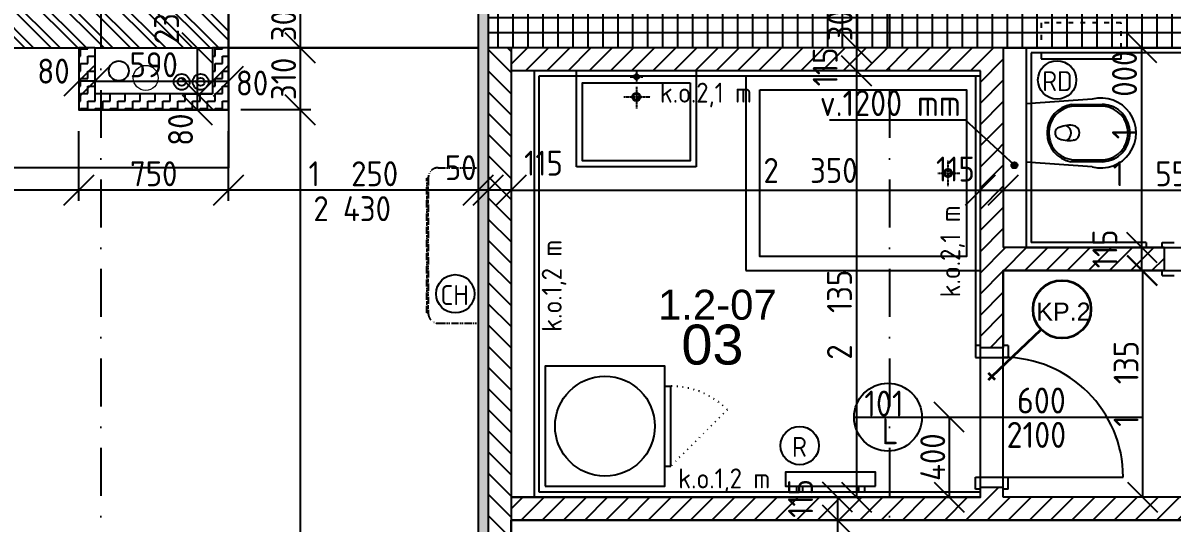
# Model space of a CAD drawing. Extents: x 4511820 to 5180432, y -1526536 to -944957.
# Drawn here: x 4985046 to 4990801, y -1340885 to -1338380 of the extents above; entities that cross this region are included whole.
import ezdxf

# ---------------------------------------------------------------- set-up
doc = ezdxf.new("R2010")
doc.units = 0
doc.header["$MEASUREMENT"] = 0
for name, pattern in [('ACAD_ISO03W100', [30, 12, -18]), ('ACAD_ISO07W100', [3.5, 0.5, -3]), ('ACAD_ISO12W100', [22, 12, -3, 0.5, -3, 0.5, -3]), ('BODKOCIARKOVANA_3', [5.6, 3, -1.3, 0, -1.3]), ('DASHED', [0.75, 0.5, -0.25])]:
    doc.linetypes.add(name, pattern=pattern)
doc.layers.get('0').update_dxf_attribs({"linetype": 'CONTINUOUS'})
doc.layers.get('Defpoints').update_dxf_attribs({"color": 61, "linetype": 'CONTINUOUS'})
for name, color, linetype in [('DVERE', 45, 'CONTINUOUS'), ('KÓTY', 4, 'CONTINUOUS'), ('MÚRY', 1, 'CONTINUOUS'), ('osi', 253, 'CONTINUOUS'), ('Plochy', 41, 'CONTINUOUS'), ('POPIS', 7, 'CONTINUOUS'), ('TENKÁ', 7, 'CONTINUOUS'), ('tzb', 153, 'CONTINUOUS'), ('Z-Kúrenie', 101, 'CONTINUOUS'), ('ZARIADENIE1', 145, 'CONTINUOUS'), ('ZARIADOVACIE', 144, 'CONTINUOUS'), ('ZZ-chladenie', 133, 'CONTINUOUS'), ('zz-vetr', 52, 'CONTINUOUS'), ('ŠRAFY', 82, 'CONTINUOUS')]:
    doc.layers.add(name, color=color, linetype=linetype)
doc.layers.add('preklady', color=74, linetype='CONTINUOUS', lineweight=35)
doc.layers.add('zz-kanal-splaskova', color=37, linetype='CONTINUOUS', lineweight=18)
doc.styles.add('ARIAL', font='arial.ttf')
doc.styles.add('STYLE1', font='isocp.shx')
doc.dimstyles.new('STANDARD-50', dxfattribs={"dimtxt": 125, "dimasz": 150, "dimexe": 10, "dimexo": 200, "dimgap": 20, "dimtad": 1, "dimdsep": 46, "dimlunit": 6, "dimtxsty": 'STYLE1', "dimblk1": 'OBLIQUE', "dimblk2": 'OBLIQUE', "dimsah": 1, "dimcen": 2.5, "dimse1": 1, "dimse2": 1, "dimadec": 0, "dimazin": 0, "dimtfac": 1, "dimtmove": 1, "dimatfit": 3, "dimldrblk": 'OBLIQUE', "dimfxl": 1, "dimtolj": 1, "dimtzin": 0, "dimarcsym": 0})
pattern_1 = [(45, (515270.5, 128041), (-53.0330086, 53.0330086), [])]

# ---------------------------------------------------------------- blocks, each defined once
blk = doc.blocks.new('_OBLIQUE')
at = {"color": 0, "linetype": 'ByBlock'}
blk.add_line((-0.5, -0.5), (0.5, 0.5), dxfattribs=at)
blk = doc.blocks.new('*D22126')
at = {"layer": 'Defpoints', "color": 0}
for p in [(4980571, -1338425.2), (5007401, -1346445.2), (4980571, -1348214.9)]:
    blk.add_point(p, dxfattribs=at)
at = {"layer": 'KÓTY', "color": 0, "lineweight": -2}
blk.add_line((5007401, -1348214.9), (4980571, -1348214.9), dxfattribs=at)
at = {"layer": 'KÓTY', "color": 0, "linetype": 'ByBlock', "lineweight": -2, "xscale": 150, "yscale": 150, "zscale": 150, "rotation": 180}
blk.add_blockref('_OBLIQUE', (4980571, -1348214.9), dxfattribs=at)
at = {"layer": 'KÓTY', "color": 0, "linetype": 'ByBlock', "lineweight": -2, "xscale": 150, "yscale": 150, "zscale": 150}
blk.add_blockref('_OBLIQUE', (5007401, -1348214.9), dxfattribs=at)
at = {"layer": 'KÓTY', "color": 0, "insert": (4993986, -1348132.3), "char_height": 125, "attachment_point": 5, "style": 'STYLE1'}
blk.add_mtext('\\A1;26ﾠ830', dxfattribs=at)
blk = doc.blocks.new('pračka')
at = {"layer": 'ZARIADENIE1', "color": 8, "linetype": 'ACAD_ISO07W100', "ltscale": 8}
blk.add_line((4536136.9, -1117296.3), (4536419.7, -1117579.2), dxfattribs=at)
at = {"layer": 'ZARIADENIE1', "color": 8}
for p, q in [((4536419.7, -1117579.2), (4536019.7, -1117579.2)), ((4536019.7, -1117609.2), (4536019.7, -1117579.2)), ((4536419.7, -1117609.2), (4536419.7, -1117579.2))]:
    blk.add_line(p, q, dxfattribs=at)
blk.add_lwpolyline([(4536519.7, -1118209.2), (4536519.7, -1117609.2), (4535919.7, -1117609.2), (4535919.7, -1118209.2)], close=True, dxfattribs=at)
blk.add_circle((4536219.7, -1117909.2), 250, dxfattribs=at)
at = {"layer": 'ZARIADENIE1', "color": 8, "linetype": 'ACAD_ISO07W100', "ltscale": 8}
blk.add_arc((4536419.7, -1117579.2), 400, 135, 180, dxfattribs=at)
blk = doc.blocks.new('*D22810')
at = {"layer": 'Defpoints', "color": 0}
for p in [(4989956, -1338505.2), (4991511, -1338505.2), (4991511, -1339218)]:
    blk.add_point(p, dxfattribs=at)
at = {"layer": 'KÓTY', "color": 0, "lineweight": -2}
blk.add_line((4989956, -1339218), (4991511, -1339218), dxfattribs=at)
at = {"layer": 'KÓTY', "color": 0, "linetype": 'ByBlock', "lineweight": -2, "xscale": 150, "yscale": 150, "zscale": 150, "rotation": 180}
blk.add_blockref('_OBLIQUE', (4989956, -1339218), dxfattribs=at)
at = {"layer": 'KÓTY', "color": 0, "linetype": 'ByBlock', "lineweight": -2, "xscale": 150, "yscale": 150, "zscale": 150}
blk.add_blockref('_OBLIQUE', (4991511, -1339218), dxfattribs=at)
at = {"layer": 'KÓTY', "color": 0, "insert": (4990733.5, -1339135.5), "char_height": 125, "attachment_point": 5, "style": 'STYLE1'}
blk.add_mtext('\\A1;1ﾠ555', dxfattribs=at)
blk = doc.blocks.new('*D22812')
at = {"layer": 'Defpoints', "color": 0}
for p in [(4989841, -1338505.2), (4987491, -1338620.2), (4989841, -1339218)]:
    blk.add_point(p, dxfattribs=at)
at = {"layer": 'KÓTY', "color": 0, "lineweight": -2}
blk.add_line((4987491, -1339218), (4989841, -1339218), dxfattribs=at)
at = {"layer": 'KÓTY', "color": 0, "linetype": 'ByBlock', "lineweight": -2, "xscale": 150, "yscale": 150, "zscale": 150, "rotation": 180}
blk.add_blockref('_OBLIQUE', (4987491, -1339218), dxfattribs=at)
at = {"layer": 'KÓTY', "color": 0, "linetype": 'ByBlock', "lineweight": -2, "xscale": 150, "yscale": 150, "zscale": 150}
blk.add_blockref('_OBLIQUE', (4989841, -1339218), dxfattribs=at)
at = {"layer": 'KÓTY', "color": 0, "insert": (4988990.5, -1339119), "char_height": 125, "attachment_point": 5, "style": 'STYLE1'}
blk.add_mtext('\\A1;2ﾠ350', dxfattribs=at)
blk = doc.blocks.new('*D22813')
at = {"layer": 'Defpoints', "color": 0}
for p in [(4989841, -1339218), (4989956, -1339218), (4989956, -1339218)]:
    blk.add_point(p, dxfattribs=at)
at = {"layer": 'KÓTY', "color": 0, "lineweight": -2}
blk.add_line((4989841, -1339218), (4989956, -1339218), dxfattribs=at)
at = {"layer": 'KÓTY', "color": 0, "linetype": 'ByBlock', "lineweight": -2, "xscale": 150, "yscale": 150, "zscale": 150, "rotation": 180}
blk.add_blockref('_OBLIQUE', (4989841, -1339218), dxfattribs=at)
at = {"layer": 'KÓTY', "color": 0, "linetype": 'ByBlock', "lineweight": -2, "xscale": 150, "yscale": 150, "zscale": 150}
blk.add_blockref('_OBLIQUE', (4989956, -1339218), dxfattribs=at)
at = {"layer": 'KÓTY', "color": 0, "insert": (4989716, -1339112), "char_height": 125, "attachment_point": 5, "style": 'STYLE1'}
blk.add_mtext('\\A1;115', dxfattribs=at)
blk = doc.blocks.new('*D22814')
at = {"layer": 'Defpoints', "color": 0}
for p in [(4987376, -1338505.2), (4987491, -1338505.2), (4987376, -1339218)]:
    blk.add_point(p, dxfattribs=at)
at = {"layer": 'KÓTY', "color": 0, "lineweight": -2}
blk.add_line((4987491, -1339218), (4987376, -1339218), dxfattribs=at)
at = {"layer": 'KÓTY', "color": 0, "linetype": 'ByBlock', "lineweight": -2, "xscale": 150, "yscale": 150, "zscale": 150, "rotation": 180}
blk.add_blockref('_OBLIQUE', (4987376, -1339218), dxfattribs=at)
at = {"layer": 'KÓTY', "color": 0, "linetype": 'ByBlock', "lineweight": -2, "xscale": 150, "yscale": 150, "zscale": 150}
blk.add_blockref('_OBLIQUE', (4987491, -1339218), dxfattribs=at)
at = {"layer": 'KÓTY', "color": 0, "insert": (4987653, -1339082.5), "char_height": 125, "attachment_point": 5, "style": 'STYLE1'}
blk.add_mtext('\\A1;115', dxfattribs=at)
blk = doc.blocks.new('*D22815')
at = {"layer": 'Defpoints', "color": 0}
for p in [(4987326, -1338505.2), (4987376, -1338505.2), (4987326, -1339218)]:
    blk.add_point(p, dxfattribs=at)
at = {"layer": 'KÓTY', "color": 0, "lineweight": -2}
blk.add_line((4987376, -1339218), (4987326, -1339218), dxfattribs=at)
at = {"layer": 'KÓTY', "color": 0, "linetype": 'ByBlock', "lineweight": -2, "xscale": 150, "yscale": 150, "zscale": 150, "rotation": 180}
blk.add_blockref('_OBLIQUE', (4987326, -1339218), dxfattribs=at)
at = {"layer": 'KÓTY', "color": 0, "linetype": 'ByBlock', "lineweight": -2, "xscale": 150, "yscale": 150, "zscale": 150}
blk.add_blockref('_OBLIQUE', (4987376, -1339218), dxfattribs=at)
at = {"layer": 'KÓTY', "color": 0, "insert": (4987238.5, -1339105), "char_height": 125, "attachment_point": 5, "style": 'STYLE1'}
blk.add_mtext('\\A1;50', dxfattribs=at)
blk = doc.blocks.new('*D22816')
at = {"layer": 'Defpoints', "color": 0}
for p in [(4987326, -1338505.2), (4986076, -1338815.2), (4986076, -1339218)]:
    blk.add_point(p, dxfattribs=at)
at = {"layer": 'KÓTY', "color": 0, "lineweight": -2}
blk.add_line((4987326, -1339218), (4986076, -1339218), dxfattribs=at)
at = {"layer": 'KÓTY', "color": 0, "linetype": 'ByBlock', "lineweight": -2, "xscale": 150, "yscale": 150, "zscale": 150, "rotation": 180}
blk.add_blockref('_OBLIQUE', (4986076, -1339218), dxfattribs=at)
at = {"layer": 'KÓTY', "color": 0, "linetype": 'ByBlock', "lineweight": -2, "xscale": 150, "yscale": 150, "zscale": 150}
blk.add_blockref('_OBLIQUE', (4987326, -1339218), dxfattribs=at)
at = {"layer": 'KÓTY', "color": 0, "insert": (4986701, -1339135.5), "char_height": 125, "attachment_point": 5, "style": 'STYLE1'}
blk.add_mtext('\\A1;1ﾠ250', dxfattribs=at)
blk = doc.blocks.new('*D22817')
at = {"layer": 'Defpoints', "color": 0}
for p in [(4985326, -1338815.2), (4986076, -1338815.2), (4985326, -1339218)]:
    blk.add_point(p, dxfattribs=at)
at = {"layer": 'KÓTY', "color": 0, "lineweight": -2}
blk.add_line((4986076, -1339218), (4985326, -1339218), dxfattribs=at)
at = {"layer": 'KÓTY', "color": 0, "linetype": 'ByBlock', "lineweight": -2, "xscale": 150, "yscale": 150, "zscale": 150, "rotation": 180}
blk.add_blockref('_OBLIQUE', (4985326, -1339218), dxfattribs=at)
at = {"layer": 'KÓTY', "color": 0, "linetype": 'ByBlock', "lineweight": -2, "xscale": 150, "yscale": 150, "zscale": 150}
blk.add_blockref('_OBLIQUE', (4986076, -1339218), dxfattribs=at)
at = {"layer": 'KÓTY', "color": 0, "insert": (4985701, -1339135.5), "char_height": 125, "attachment_point": 5, "style": 'STYLE1'}
blk.add_mtext('\\A1;750', dxfattribs=at)
blk = doc.blocks.new('*D22818')
at = {"layer": 'Defpoints', "color": 0}
for p in [(4980951, -1338505.2), (4985326, -1338815.2), (4980951, -1339218)]:
    blk.add_point(p, dxfattribs=at)
at = {"layer": 'KÓTY', "color": 0, "lineweight": -2}
blk.add_line((4985326, -1339218), (4980951, -1339218), dxfattribs=at)
at = {"layer": 'KÓTY', "color": 0, "linetype": 'ByBlock', "lineweight": -2, "xscale": 150, "yscale": 150, "zscale": 150, "rotation": 180}
blk.add_blockref('_OBLIQUE', (4980951, -1339218), dxfattribs=at)
at = {"layer": 'KÓTY', "color": 0, "linetype": 'ByBlock', "lineweight": -2, "xscale": 150, "yscale": 150, "zscale": 150}
blk.add_blockref('_OBLIQUE', (4985326, -1339218), dxfattribs=at)
at = {"layer": 'KÓTY', "color": 0, "insert": (4983138.5, -1339135.5), "char_height": 125, "attachment_point": 5, "style": 'STYLE1'}
blk.add_mtext('\\A1;4ﾠ375', dxfattribs=at)
blk = doc.blocks.new('*D22819')
at = {"layer": 'Defpoints', "color": 0}
for p in [(4986076, -1338205.2), (4986076, -1338505.2), (4986434, -1338505.2)]:
    blk.add_point(p, dxfattribs=at)
at = {"layer": 'KÓTY', "color": 0, "lineweight": -2}
blk.add_line((4986434, -1338205.2), (4986434, -1338505.2), dxfattribs=at)
at = {"layer": 'KÓTY', "color": 0, "linetype": 'ByBlock', "lineweight": -2, "xscale": 150, "yscale": 150, "zscale": 150}
for p, rotation in [((4986434, -1338205.2), 90), ((4986434, -1338505.2), 270)]:
    blk.add_blockref('_OBLIQUE', p, dxfattribs=dict(at, rotation=rotation))
at = {"layer": 'KÓTY', "color": 0, "insert": (4986351.5, -1338355.2), "char_height": 125, "attachment_point": 5, "rotation": 90, "style": 'STYLE1'}
blk.add_mtext('\\A1;300', dxfattribs=at)
blk = doc.blocks.new('*D22820')
at = {"layer": 'Defpoints', "color": 0}
for p in [(4986076, -1338505.2), (4986076, -1338815.2), (4986434, -1338815.2)]:
    blk.add_point(p, dxfattribs=at)
at = {"layer": 'KÓTY', "color": 0, "lineweight": -2}
blk.add_line((4986434, -1338505.2), (4986434, -1338815.2), dxfattribs=at)
at = {"layer": 'KÓTY', "color": 0, "linetype": 'ByBlock', "lineweight": -2, "xscale": 150, "yscale": 150, "zscale": 150}
for p, rotation in [((4986434, -1338505.2), 90), ((4986434, -1338815.2), 270)]:
    blk.add_blockref('_OBLIQUE', p, dxfattribs=dict(at, rotation=rotation))
at = {"layer": 'KÓTY', "color": 0, "insert": (4986351.5, -1338660.2), "char_height": 125, "attachment_point": 5, "rotation": 90, "style": 'STYLE1'}
blk.add_mtext('\\A1;310', dxfattribs=at)
blk = doc.blocks.new('*D22821')
at = {"layer": 'Defpoints', "color": 0}
for p in [(4986076, -1338815.2), (4986076, -1344815.2), (4986434, -1344815.2)]:
    blk.add_point(p, dxfattribs=at)
at = {"layer": 'KÓTY', "color": 0, "lineweight": -2}
blk.add_line((4986434, -1338815.2), (4986434, -1344815.2), dxfattribs=at)
at = {"layer": 'KÓTY', "color": 0, "linetype": 'ByBlock', "lineweight": -2, "xscale": 150, "yscale": 150, "zscale": 150}
for p, rotation in [((4986434, -1338815.2), 90), ((4986434, -1344815.2), 270)]:
    blk.add_blockref('_OBLIQUE', p, dxfattribs=dict(at, rotation=rotation))
at = {"layer": 'KÓTY', "color": 0, "insert": (4986351.5, -1341815.2), "char_height": 125, "attachment_point": 5, "rotation": 90, "style": 'STYLE1'}
blk.add_mtext('\\A1;6ﾠ000', dxfattribs=at)
blk = doc.blocks.new('*D22822')
at = {"layer": 'Defpoints', "color": 0}
for p in [(4989841, -1340355.2), (4989685, -1340755.2), (4989841, -1340755.2)]:
    blk.add_point(p, dxfattribs=at)
at = {"layer": 'KÓTY', "color": 0, "lineweight": -2}
blk.add_line((4989685, -1340355.2), (4989685, -1340755.2), dxfattribs=at)
at = {"layer": 'KÓTY', "color": 0, "linetype": 'ByBlock', "lineweight": -2, "xscale": 150, "yscale": 150, "zscale": 150}
for p, rotation in [((4989685, -1340355.2), 90), ((4989685, -1340755.2), 270)]:
    blk.add_blockref('_OBLIQUE', p, dxfattribs=dict(at, rotation=rotation))
at = {"layer": 'KÓTY', "color": 0, "insert": (4989602.5, -1340555.2), "char_height": 125, "attachment_point": 5, "rotation": 90, "style": 'STYLE1'}
blk.add_mtext('\\A1;400', dxfattribs=at)
blk = doc.blocks.new('*D22823')
at = {"layer": 'Defpoints', "color": 0}
for p in [(4987586.5, -1338620.2), (4987586.5, -1340755.2), (4989221, -1340755.2)]:
    blk.add_point(p, dxfattribs=at)
at = {"layer": 'KÓTY', "color": 0, "lineweight": -2}
blk.add_line((4989221, -1338620.2), (4989221, -1340755.2), dxfattribs=at)
at = {"layer": 'KÓTY', "color": 0, "linetype": 'ByBlock', "lineweight": -2, "xscale": 150, "yscale": 150, "zscale": 150}
for p, rotation in [((4989221, -1338620.2), 90), ((4989221, -1340755.2), 270)]:
    blk.add_blockref('_OBLIQUE', p, dxfattribs=dict(at, rotation=rotation))
at = {"layer": 'KÓTY', "color": 0, "insert": (4989135.5, -1339841.5), "char_height": 125, "attachment_point": 5, "rotation": 90, "style": 'STYLE1'}
blk.add_mtext('\\A1;2ﾠ135', dxfattribs=at)
blk = doc.blocks.new('*D22824')
at = {"layer": 'Defpoints', "color": 0}
for p in [(4989125.5, -1340755.2), (4989125.5, -1340870.2), (4989125.5, -1340870.2)]:
    blk.add_point(p, dxfattribs=at)
at = {"layer": 'KÓTY', "color": 0, "lineweight": -2}
blk.add_line((4989125.5, -1340755.2), (4989125.5, -1340870.2), dxfattribs=at)
at = {"layer": 'KÓTY', "color": 0, "linetype": 'ByBlock', "lineweight": -2, "xscale": 150, "yscale": 150, "zscale": 150}
for p, rotation in [((4989125.5, -1340755.2), 90), ((4989125.5, -1340870.2), 270)]:
    blk.add_blockref('_OBLIQUE', p, dxfattribs=dict(at, rotation=rotation))
at = {"layer": 'KÓTY', "color": 0, "insert": (4988940.5, -1340761.9), "char_height": 125, "attachment_point": 5, "rotation": 90, "style": 'STYLE1'}
blk.add_mtext('\\A1;115', dxfattribs=at)
blk = doc.blocks.new('*D22825')
at = {"layer": 'Defpoints', "color": 0}
for p in [(4987491, -1340870.2), (4987531, -1344815.2), (4989125.5, -1344815.2)]:
    blk.add_point(p, dxfattribs=at)
at = {"layer": 'KÓTY', "color": 0, "lineweight": -2}
blk.add_line((4989125.5, -1340870.2), (4989125.5, -1344815.2), dxfattribs=at)
at = {"layer": 'KÓTY', "color": 0, "linetype": 'ByBlock', "lineweight": -2, "xscale": 150, "yscale": 150, "zscale": 150}
for p, rotation in [((4989125.5, -1340870.2), 90), ((4989125.5, -1344815.2), 270)]:
    blk.add_blockref('_OBLIQUE', p, dxfattribs=dict(at, rotation=rotation))
at = {"layer": 'KÓTY', "color": 0, "insert": (4989043, -1342842.7), "char_height": 125, "attachment_point": 5, "rotation": 90, "style": 'STYLE1'}
blk.add_mtext('\\A1;3ﾠ945', dxfattribs=at)
blk = doc.blocks.new('*D22827')
at = {"layer": 'Defpoints', "color": 0}
for p in [(4990761, -1339620.2), (4990653.5, -1340755.2), (4990761, -1340755.2)]:
    blk.add_point(p, dxfattribs=at)
at = {"layer": 'KÓTY', "color": 0, "lineweight": -2}
blk.add_line((4990653.5, -1339620.2), (4990653.5, -1340755.2), dxfattribs=at)
at = {"layer": 'KÓTY', "color": 0, "linetype": 'ByBlock', "lineweight": -2, "xscale": 150, "yscale": 150, "zscale": 150}
for p, rotation in [((4990653.5, -1339620.2), 90), ((4990653.5, -1340755.2), 270)]:
    blk.add_blockref('_OBLIQUE', p, dxfattribs=dict(at, rotation=rotation))
at = {"layer": 'KÓTY', "color": 0, "insert": (4990571, -1340187.7), "char_height": 125, "attachment_point": 5, "rotation": 90, "style": 'STYLE1'}
blk.add_mtext('\\A1;1ﾠ135', dxfattribs=at)
blk = doc.blocks.new('*D22828')
at = {"layer": 'Defpoints', "color": 0}
for p in [(4990649.7, -1339505.2), (4990761, -1339505.2), (4990761, -1339620.2)]:
    blk.add_point(p, dxfattribs=at)
at = {"layer": 'KÓTY', "color": 0, "lineweight": -2}
blk.add_line((4990649.7, -1339620.2), (4990649.7, -1339505.2), dxfattribs=at)
at = {"layer": 'KÓTY', "color": 0, "linetype": 'ByBlock', "lineweight": -2, "xscale": 150, "yscale": 150, "zscale": 150}
for p, rotation in [((4990649.7, -1339505.2), 90), ((4990649.7, -1339620.2), 270)]:
    blk.add_blockref('_OBLIQUE', p, dxfattribs=dict(at, rotation=rotation))
at = {"layer": 'KÓTY', "color": 0, "insert": (4990464.7, -1339511.9), "char_height": 125, "attachment_point": 5, "rotation": 90, "style": 'STYLE1'}
blk.add_mtext('\\A1;115', dxfattribs=at)
blk = doc.blocks.new('*D22829')
at = {"layer": 'Defpoints', "color": 0}
for p in [(4990649.7, -1338505.2), (4990761, -1338505.2), (4990761, -1339505.2)]:
    blk.add_point(p, dxfattribs=at)
at = {"layer": 'KÓTY', "color": 0, "lineweight": -2}
blk.add_line((4990649.7, -1339505.2), (4990649.7, -1338505.2), dxfattribs=at)
at = {"layer": 'KÓTY', "color": 0, "linetype": 'ByBlock', "lineweight": -2, "xscale": 150, "yscale": 150, "zscale": 150}
for p, rotation in [((4990649.7, -1338505.2), 90), ((4990649.7, -1339505.2), 270)]:
    blk.add_blockref('_OBLIQUE', p, dxfattribs=dict(at, rotation=rotation))
at = {"layer": 'KÓTY', "color": 0, "insert": (4990563, -1338741), "char_height": 125, "attachment_point": 5, "rotation": 90, "style": 'STYLE1'}
blk.add_mtext('\\A1;1ﾠ000', dxfattribs=at)
blk = doc.blocks.new('*D22830')
at = {"layer": 'Defpoints', "color": 0}
for p in [(4987491, -1340870.2), (4991626, -1340870.2), (4991626, -1341448.5)]:
    blk.add_point(p, dxfattribs=at)
at = {"layer": 'KÓTY', "color": 0, "lineweight": -2}
blk.add_line((4987491, -1341448.5), (4991626, -1341448.5), dxfattribs=at)
at = {"layer": 'KÓTY', "color": 0, "linetype": 'ByBlock', "lineweight": -2, "xscale": 150, "yscale": 150, "zscale": 150, "rotation": 180}
blk.add_blockref('_OBLIQUE', (4987491, -1341448.5), dxfattribs=at)
at = {"layer": 'KÓTY', "color": 0, "linetype": 'ByBlock', "lineweight": -2, "xscale": 150, "yscale": 150, "zscale": 150}
blk.add_blockref('_OBLIQUE', (4991626, -1341448.5), dxfattribs=at)
at = {"layer": 'KÓTY', "color": 0, "insert": (4989558.5, -1341366), "char_height": 125, "attachment_point": 5, "style": 'STYLE1'}
blk.add_mtext('\\A1;4ﾠ135', dxfattribs=at)
blk = doc.blocks.new('*D22843')
at = {"layer": 'Defpoints', "color": 0}
for p in [(4985996, -1338505.2), (4985918, -1338735.2), (4985996, -1338735.2)]:
    blk.add_point(p, dxfattribs=at)
at = {"layer": 'KÓTY', "color": 0, "lineweight": -2}
blk.add_line((4985918, -1338505.2), (4985918, -1338735.2), dxfattribs=at)
at = {"layer": 'KÓTY', "color": 0, "linetype": 'ByBlock', "lineweight": -2, "xscale": 150, "yscale": 150, "zscale": 150}
for p, rotation in [((4985918, -1338505.2), 90), ((4985918, -1338735.2), 270)]:
    blk.add_blockref('_OBLIQUE', p, dxfattribs=dict(at, rotation=rotation))
at = {"layer": 'KÓTY', "color": 0, "insert": (4985765.5, -1338370), "char_height": 125, "attachment_point": 5, "rotation": 90, "style": 'STYLE1'}
blk.add_mtext('\\A1;230', dxfattribs=at)
blk = doc.blocks.new('*D22844')
at = {"layer": 'Defpoints', "color": 0}
for p in [(4985996, -1338735.2), (4985918, -1338815.2), (4985996, -1338815.2)]:
    blk.add_point(p, dxfattribs=at)
at = {"layer": 'KÓTY', "color": 0, "lineweight": -2}
blk.add_line((4985918, -1338735.2), (4985918, -1338815.2), dxfattribs=at)
at = {"layer": 'KÓTY', "color": 0, "linetype": 'ByBlock', "lineweight": -2, "xscale": 150, "yscale": 150, "zscale": 150}
for p, rotation in [((4985918, -1338735.2), 90), ((4985918, -1338815.2), 270)]:
    blk.add_blockref('_OBLIQUE', p, dxfattribs=dict(at, rotation=rotation))
at = {"layer": 'KÓTY', "color": 0, "insert": (4985835.5, -1338914.5), "char_height": 125, "attachment_point": 5, "rotation": 90, "style": 'STYLE1'}
blk.add_mtext('\\A1;80', dxfattribs=at)
blk = doc.blocks.new('*D22845')
at = {"layer": 'Defpoints', "color": 0}
for p in [(4985406, -1338505.2), (4985996, -1338505.2), (4985996, -1338672)]:
    blk.add_point(p, dxfattribs=at)
at = {"layer": 'KÓTY', "color": 0, "lineweight": -2}
blk.add_line((4985406, -1338672), (4985996, -1338672), dxfattribs=at)
at = {"layer": 'KÓTY', "color": 0, "linetype": 'ByBlock', "lineweight": -2, "xscale": 150, "yscale": 150, "zscale": 150, "rotation": 180}
blk.add_blockref('_OBLIQUE', (4985406, -1338672), dxfattribs=at)
at = {"layer": 'KÓTY', "color": 0, "linetype": 'ByBlock', "lineweight": -2, "xscale": 150, "yscale": 150, "zscale": 150}
blk.add_blockref('_OBLIQUE', (4985996, -1338672), dxfattribs=at)
at = {"layer": 'KÓTY', "color": 0, "insert": (4985701, -1338589.5), "char_height": 125, "attachment_point": 5, "style": 'STYLE1'}
blk.add_mtext('\\A1;590', dxfattribs=at)
blk = doc.blocks.new('*D22846')
at = {"layer": 'Defpoints', "color": 0}
for p in [(4985996, -1338505.2), (4986076, -1338505.2), (4986076, -1338672)]:
    blk.add_point(p, dxfattribs=at)
at = {"layer": 'KÓTY', "color": 0, "lineweight": -2}
blk.add_line((4985996, -1338672), (4986076, -1338672), dxfattribs=at)
at = {"layer": 'KÓTY', "color": 0, "linetype": 'ByBlock', "lineweight": -2, "xscale": 150, "yscale": 150, "zscale": 150, "rotation": 180}
blk.add_blockref('_OBLIQUE', (4985996, -1338672), dxfattribs=at)
at = {"layer": 'KÓTY', "color": 0, "linetype": 'ByBlock', "lineweight": -2, "xscale": 150, "yscale": 150, "zscale": 150}
blk.add_blockref('_OBLIQUE', (4986076, -1338672), dxfattribs=at)
at = {"layer": 'KÓTY', "color": 0, "insert": (4986193.5, -1338681), "char_height": 125, "attachment_point": 5, "style": 'STYLE1'}
blk.add_mtext('\\A1;80', dxfattribs=at)
blk = doc.blocks.new('*D22847')
at = {"layer": 'Defpoints', "color": 0}
for p in [(4985326, -1338505.2), (4985406, -1338505.2), (4985326, -1338672)]:
    blk.add_point(p, dxfattribs=at)
at = {"layer": 'KÓTY', "color": 0, "lineweight": -2}
blk.add_line((4985406, -1338672), (4985326, -1338672), dxfattribs=at)
at = {"layer": 'KÓTY', "color": 0, "linetype": 'ByBlock', "lineweight": -2, "xscale": 150, "yscale": 150, "zscale": 150, "rotation": 180}
blk.add_blockref('_OBLIQUE', (4985326, -1338672), dxfattribs=at)
at = {"layer": 'KÓTY', "color": 0, "linetype": 'ByBlock', "lineweight": -2, "xscale": 150, "yscale": 150, "zscale": 150}
blk.add_blockref('_OBLIQUE', (4985406, -1338672), dxfattribs=at)
at = {"layer": 'KÓTY', "color": 0, "insert": (4985199, -1338621.5), "char_height": 125, "attachment_point": 5, "style": 'STYLE1'}
blk.add_mtext('\\A1;80', dxfattribs=at)
blk = doc.blocks.new('*D22900')
at = {"layer": 'Defpoints', "color": 0}
for p in [(4990153.5, -1338505.2), (4989221, -1338620.2), (4990153.5, -1338620.2)]:
    blk.add_point(p, dxfattribs=at)
at = {"layer": 'KÓTY', "color": 0, "lineweight": -2}
blk.add_line((4989221, -1338505.2), (4989221, -1338620.2), dxfattribs=at)
at = {"layer": 'KÓTY', "color": 0, "linetype": 'ByBlock', "lineweight": -2, "xscale": 150, "yscale": 150, "zscale": 150}
for p, rotation in [((4989221, -1338505.2), 90), ((4989221, -1338620.2), 270)]:
    blk.add_blockref('_OBLIQUE', p, dxfattribs=dict(at, rotation=rotation))
at = {"layer": 'KÓTY', "color": 0, "insert": (4989064, -1338600.5), "char_height": 125, "attachment_point": 5, "rotation": 90, "style": 'STYLE1'}
blk.add_mtext('\\A1;115', dxfattribs=at)
blk = doc.blocks.new('*D22924')
at = {"layer": 'Defpoints', "color": 0}
for p in [(4989221, -1338205.2), (4989221, -1338505.2), (4989221, -1338505.2)]:
    blk.add_point(p, dxfattribs=at)
at = {"layer": 'KÓTY', "color": 0, "lineweight": -2}
blk.add_line((4989221, -1338205.2), (4989221, -1338505.2), dxfattribs=at)
at = {"layer": 'KÓTY', "color": 0, "linetype": 'ByBlock', "lineweight": -2, "xscale": 150, "yscale": 150, "zscale": 150}
for p, rotation in [((4989221, -1338205.2), 90), ((4989221, -1338505.2), 270)]:
    blk.add_blockref('_OBLIQUE', p, dxfattribs=dict(at, rotation=rotation))
at = {"layer": 'KÓTY', "color": 0, "insert": (4989138.5, -1338355.2), "char_height": 125, "attachment_point": 5, "rotation": 90, "style": 'STYLE1'}
blk.add_mtext('\\A1;300', dxfattribs=at)
blk = doc.blocks.new('chlj3')
at = {"layer": 'ZZ-chladenie', "linetype": 'ACAD_ISO12W100', "ltscale": 3}
for p, q in [((5005195.8, -1151691.8), (5005395.8, -1151691.8)), ((5005195.8, -1152470.8), (5005395.8, -1152470.8))]:
    blk.add_line(p, q, dxfattribs=at)
blk.add_lwpolyline([(5005145.8, -1152419.2), (5005138.4, -1152419.2), (5005138.4, -1151744.5), (5005145.8, -1151744.5)], close=True, dxfattribs=at)
for centre, start, end in [((5005195.8, -1151741.8), 90, 180), ((5005195.8, -1152420.8), 180, 270)]:
    blk.add_arc(centre, 50, start, end, dxfattribs=at)

msp = doc.modelspace()

# ---------------------------------------------------------------- hatches: boundary and pattern name
at = {"layer": 'KÓTY'}
h = msp.add_hatch(color=256, dxfattribs=at)
h.dxf.hatch_style = 1
h.paths.add_polyline_path([(4990011.5, -1339108, 0.65381715), (4990022.522, -1339082.826, 1.52947961)])
at = {"layer": 'ŠRAFY'}
h = msp.add_hatch(dxfattribs=at)
h.set_pattern_fill('ANSI32', color=256, scale=250, angle=90)
h.paths.add_polyline_path([(4980951, -1338505.191), (4981551, -1338505.191), (4982151, -1338505.191), (4982751, -1338505.191), (4983001, -1338505.191), (4983101, -1338505.191), (4983351, -1338505.191), (4983941, -1338505.191), (4984541, -1338505.191), (4985326, -1338505.191), (4985406, -1338505.191), (4985996, -1338505.191), (4986076, -1338505.191), (4986076, -1338205.191), (4985961, -1338205.191), (4980951, -1338205.191)])
h = msp.add_hatch(dxfattribs=at)
h.set_pattern_fill('DOTS', color=256, scale=250, angle=90)
h.set_pattern_definition([(90, (-71441.844, -199631), (-15.625, 7.8125), [0, -15.625])])
h.paths.add_polyline_path([(4987376, -1344815.191), (4987376, -1338205.191), (4987326, -1338205.191), (4987326, -1344815.191)])
at = {"layer": 'ŠRAFY', "ltscale": 0.25}
h = msp.add_hatch(dxfattribs=at)
h.set_pattern_fill('ANSI37', color=256, scale=600, angle=45)
h.set_pattern_definition([(90, (-3307273.674, 493071.734), (-75, 1e-14), []), (180, (-3307273.674, 493071.734), (-1e-14, -75), [])])
h.paths.add_polyline_path([(4990196, -1338205.191), (4990116, -1338205.191), (4988246, -1338205.191), (4988081, -1338205.191), (4987376, -1338205.191), (4987376, -1338505.191), (4987491, -1338505.191), (4989841, -1338505.191), (4989956, -1338505.191), (4991511, -1338505.191), (4991626, -1338505.191), (4991626, -1338320.191), (4991671, -1338320.191), (4991671, -1338205.191)])
h = msp.add_hatch(dxfattribs=at)
h.set_pattern_fill('ZIGZAG', color=256, scale=300, style=0)
h.set_pattern_definition([(0, (-68841.5, 128041), (37.5, 37.5), [37.5, -37.5]), (90, (-68804, 128041), (-37.5, 37.5), [37.5, -37.5])])
h.paths.add_polyline_path([(4985996, -1338505.191), (4985996, -1338735.191), (4985406, -1338735.191), (4985406, -1338505.191), (4985326, -1338505.191), (4985326, -1338815.191), (4986076, -1338815.191), (4986076, -1338505.191)])
h = msp.add_hatch(dxfattribs=at)
h.set_pattern_fill('ANSI31', color=256, scale=600, angle=90, style=0)
h.set_pattern_definition([(135, (-2976355.03, 23031.926), (-53.0330086, -53.0330086), [])])
h.paths.add_polyline_path([(4987491, -1344815.191), (4987491, -1340870.191), (4987491, -1340755.191), (4987491, -1338620.191), (4987491, -1338505.191), (4987376, -1338505.191), (4987376, -1344815.191)])
h = msp.add_hatch(dxfattribs=at)
h.set_pattern_fill('ANSI31', color=256, scale=600, style=0)
h.set_pattern_definition(pattern_1)
h.paths.add_polyline_path([(4989841, -1338935.615), (4989956, -1339041.769), (4989956, -1338505.191), (4989841, -1338505.191), (4987491, -1338505.191), (4987491, -1338620.191), (4987606, -1338620.191), (4987818.5, -1338620.191), (4988418.5, -1338620.191), (4989841, -1338620.191), (4989841, -1338645.191)])
h.paths.add_polyline_path([(4988939, -1338719.25), (4988939, -1338481.75), (4989189, -1338481.75), (4989189, -1338719.25)], flags=9)
h = msp.add_hatch(dxfattribs=at)
h.set_pattern_fill('ANSI31', color=256, scale=600, style=0)
h.set_pattern_definition(pattern_1)
h.paths.add_polyline_path([(4989956, -1339505.191), (4989956, -1339041.769), (4989841, -1338935.615), (4989841, -1339620.191), (4989841, -1339995.191), (4989841, -1340005.191), (4989956, -1340005.191), (4989956, -1339995.191), (4989956, -1339620.191), (4990751, -1339620.191), (4990761, -1339620.191), (4990761, -1339505.191), (4990751, -1339505.191), (4990671, -1339505.191), (4990071, -1339505.191)])
h.paths.add_polyline_path([(4990339.75, -1339630.691), (4990339.75, -1339393.191), (4990589.75, -1339393.191), (4990589.75, -1339630.691)], flags=24)
h = msp.add_hatch(dxfattribs=at)
h.set_pattern_fill('ANSI31', color=256, scale=600, style=0)
h.set_pattern_definition(pattern_1)
h.paths.add_polyline_path([(4987491, -1340870.191), (4991626, -1340870.191), (4991626, -1340755.191), (4989956, -1340755.191), (4989956, -1340705.191), (4989841, -1340705.191), (4989841, -1340755.191), (4987491, -1340755.191)])

# ---------------------------------------------------------------- linework, layer by layer
at = {"layer": 'DVERE', "ltscale": 0.25}
for p, q in [((4990751, -1339480.191), (4990811, -1339480.191)), ((4990751, -1339505.191), (4990751, -1339480.191)), ((4990751, -1339645.191), (4990751, -1339620.191)), ((4990751, -1339645.191), (4990811, -1339645.191)), ((4989841, -1339995.191), (4989816, -1339995.191)), ((4989816, -1339995.191), (4989816, -1340055.191)), ((4989981, -1339995.191), (4989956, -1339995.191)), ((4989981, -1339995.191), (4989981, -1340055.191)), ((4989816, -1340055.191), (4989981, -1340055.191)), ((4989841, -1340655.191), (4989841, -1340055.191)), ((4989956, -1340655.191), (4989956, -1340055.191)), ((4989208.344, -1340355.191), (4989548.344, -1340355.191)), ((4989548.344, -1340355.191), (4990653, -1340355.191)), ((4989816, -1340655.191), (4989981, -1340655.191)), ((4989816, -1340715.191), (4989816, -1340655.191)), ((4989841, -1340655.191), (4989986, -1340655.191)), ((4989956, -1340655.191), (4990556, -1340655.191)), ((4989981, -1340715.191), (4989981, -1340655.191)), ((4989841, -1340715.191), (4989816, -1340715.191)), ((4989981, -1340715.191), (4989956, -1340715.191))]:
    msp.add_line(p, q, dxfattribs=at)
msp.add_circle((4989378.344, -1340355.191), 170, dxfattribs=at)
msp.add_arc((4989956, -1340655.191), 600, 0, 90, dxfattribs=at)
at = {"layer": 'KÓTY', "ltscale": 25}
for p, q in [((4986487.403, -1338815.191), (4986137.403, -1338815.191)), ((4985326, -1339271.422), (4985326, -1338921.422)), ((4986076, -1339271.422), (4986076, -1338921.422))]:
    msp.add_line(p, q, dxfattribs=at)
at = {"layer": 'KÓTY'}
for p in [(4989085, -1338865), (4990011.5, -1339093)]:
    msp.add_line(p, (4989764.5, -1338865), dxfattribs=at)
msp.add_circle((4990011.5, -1339093), 15, dxfattribs=at)
at = {"layer": 'MÚRY'}
for p, q in [((4986076, -1336705.191), (4986076, -1338815.191)), ((4987326, -1338205.191), (4987326, -1344815.191)), ((4980951, -1338505.191), (4985326, -1338505.191)), ((4985326, -1338505.191), (4985326, -1338815.191)), ((4985406, -1338505.191), (4985996, -1338505.191)), ((4985406, -1338505.191), (4985406, -1338735.191)), ((4985996, -1338505.191), (4985996, -1338735.191)), ((4989956, -1338505.191), (4991511, -1338505.191)), ((4985996, -1338735.191), (4985406, -1338735.191)), ((4985846, -1338735.191), (4985996, -1338735.191)), ((4986076, -1338815.191), (4985326, -1338815.191)), ((4989956, -1339620.191), (4989956, -1340005.191)), ((4991626, -1340755.191), (4989956, -1340755.191)), ((4987491, -1340870.191), (4987491, -1344815.191)), ((4991626, -1340870.191), (4987491, -1340870.191))]:
    msp.add_line(p, q, dxfattribs=at)
at = {"layer": 'MÚRY', "ltscale": 0.25}
for p, q in [((4989956, -1338505.191), (4989956, -1339505.191)), ((4987491, -1338620.191), (4987491, -1340755.191)), ((4989841, -1338620.191), (4987491, -1338620.191)), ((4989841, -1340005.191), (4989841, -1338620.191)), ((4990761, -1339505.191), (4989956, -1339505.191)), ((4990761, -1339505.191), (4990761, -1339620.191)), ((4990761, -1339620.191), (4989956, -1339620.191)), ((4989841, -1340005.191), (4989956, -1340005.191)), ((4989841, -1340755.191), (4987491, -1340755.191)), ((4989841, -1340755.191), (4989841, -1340705.191)), ((4989841, -1340705.191), (4989956, -1340705.191)), ((4989956, -1340755.191), (4989956, -1340705.191))]:
    msp.add_line(p, q, dxfattribs=at)
at = {"layer": 'osi', "linetype": 'BODKOCIARKOVANA_3', "ltscale": 80}
for p, q in [((4985436, -1310038), (4985436, -1347555.191)), ((4989386, -1310038), (4989386, -1347555.191))]:
    msp.add_line(p, q, dxfattribs=at)
at = {"layer": 'Plochy'}
for points in [[(4988081, -1338205.191), (4987326, -1338205.191), (4987326, -1338505.191), (4986076, -1338505.191), (4986076, -1334935.191), (4985211, -1334935.191), (4985211, -1333895.191), (4988081, -1333895.191), (4988081, -1336145.191), (4987446, -1336145.191), (4987446, -1336270.191), (4988081, -1336270.191)], [(4980951, -1344815.191), (4980951, -1338505.191), (4985326, -1338505.191), (4985326, -1338815.191), (4986076, -1338815.191), (4986076, -1338505.191), (4987326, -1338505.191), (4987326, -1344815.191)], [(4989956, -1340755.191), (4989956, -1339620.191), (4991626, -1339620.191), (4991626, -1338505.191), (4993871, -1338505.191), (4993871, -1340755.191), (4993221, -1340755.191), (4993221, -1340870.191), (4991626, -1340870.191), (4991626, -1340755.191)], [(4991511, -1338505.191), (4990071, -1338505.191), (4990071, -1339505.191), (4991511, -1339505.191)], [(4989841, -1338620.191), (4987491, -1338620.191), (4987491, -1340755.191), (4989841, -1340755.191)], [(4987491, -1340870.191), (4993871, -1340870.191), (4993871, -1342270.191), (4993561, -1342270.191), (4993561, -1342870.191), (4993871, -1342870.191), (4993871, -1344815.191), (4987531, -1344815.191), (4987491, -1344815.191)]]:
    msp.add_lwpolyline(points, close=True, dxfattribs=at)
at = {"layer": 'preklady'}
for p, q in [((4989898.5, -1340151.5), (4990145.305, -1339915.011)), ((4989881.882, -1340168.116), (4989915.116, -1340134.882)), ((4989915.117, -1340168.117), (4989881.883, -1340134.883))]:
    msp.add_line(p, q, dxfattribs=at)
at = {"layer": 'preklady', "ltscale": 0.25}
msp.add_circle((4990250, -1339814.691), 145, dxfattribs=at)
at = {"layer": 'TENKÁ'}
for p, q in [((4987376, -1338205.191), (4987376, -1344815.191)), ((4985406, -1338505.191), (4985326, -1338505.191)), ((4986076, -1338505.191), (4985996, -1338505.191)), ((4987491, -1338505.191), (4987376, -1338505.191)), ((4987491, -1338505.191), (4987491, -1338620.191)), ((4989956, -1338505.191), (4989841, -1338505.191)), ((4987606, -1338620.191), (4987606, -1340755.191)), ((4987631, -1338645.191), (4989841, -1338645.191)), ((4987491, -1340755.191), (4987491, -1340870.191))]:
    msp.add_line(p, q, dxfattribs=at)
at = {"layer": 'TENKÁ', "linetype": 'ACAD_ISO12W100', "ltscale": 10}
msp.add_line((4987326, -1338505.191), (4986076, -1338505.191), dxfattribs=at)
at = {"layer": 'TENKÁ', "ltscale": 0.25}
for p, q in [((4989841, -1338505.191), (4987491, -1338505.191)), ((4990071, -1338505.191), (4990071, -1339505.191)), ((4991486, -1338530.191), (4990096, -1338530.191)), ((4990096, -1338530.191), (4990096, -1339480.191)), ((4987631, -1340730.191), (4987631, -1338645.191)), ((4988666, -1338645.191), (4988666, -1339620.191)), ((4989816, -1338645.191), (4989816, -1339995.191)), ((4990671, -1339480.191), (4990096, -1339480.191)), ((4990671, -1339480.191), (4990671, -1339505.191)), ((4988666, -1339620.191), (4989841, -1339620.191)), ((4989401, -1340730.191), (4987631, -1340730.191)), ((4989841, -1340730.191), (4987646, -1340730.191))]:
    msp.add_line(p, q, dxfattribs=at)
at = {"layer": 'tzb', "linetype": 'ACAD_ISO03W100', "ltscale": 2}
for p, q in [((4990546, -1338380.191), (4990146, -1338380.191)), ((4990146, -1338380.191), (4990146, -1338505.191)), ((4990546, -1338505.191), (4990546, -1338380.191))]:
    msp.add_line(p, q, dxfattribs=at)
at = {"layer": 'tzb'}
for p, q in [((4990146, -1338530.191), (4990146, -1338560.191)), ((4990146, -1338560.191), (4990546, -1338560.191)), ((4990546, -1338560.191), (4990546, -1338530.191))]:
    msp.add_line(p, q, dxfattribs=at)
msp.add_circle((4990225.579, -1338665.476), 96, dxfattribs=at)
at = {"layer": 'Z-Kúrenie', "linetype": 'Continuous'}
for p, q in [((4988921, -1340700.191), (4988921, -1340730.191)), ((4988951, -1340700.191), (4988951, -1340730.191)), ((4989231, -1340700.191), (4989231, -1340730.191)), ((4989261, -1340700.191), (4989261, -1340730.191))]:
    msp.add_line(p, q, dxfattribs=at)
msp.add_lwpolyline([(4989316, -1340700.191), (4989316, -1340630.191), (4988866, -1340630.191), (4988866, -1340700.191)], close=True, dxfattribs=at)
at = {"layer": 'Z-Kúrenie'}
for centre, radius in [((4985841, -1338675.191), 40), ((4985841, -1338675.191), 20), ((4985936, -1338675.191), 40), ((4985936, -1338675.191), 20)]:
    msp.add_circle(centre, radius, dxfattribs=at)
at = {"layer": 'Z-Kúrenie', "linetype": 'Continuous'}
msp.add_circle((4988936.629, -1340497.558), 96, dxfattribs=at)
at = {"layer": 'ZARIADENIE1', "color": 8, "ltscale": 0.25}
for p, q in [((4986076, -1338815.191), (4986076, -1339105.191)), ((4986076, -1339105.191), (4980951, -1339105.191))]:
    msp.add_line(p, q, dxfattribs=at)
at = {"layer": 'ZARIADOVACIE', "ltscale": 0.25}
for p, q in [((4987818.5, -1339100.191), (4987818.5, -1338620.191)), ((4988418.5, -1338620.191), (4988418.5, -1339100.191)), ((4988418.5, -1339100.191), (4987818.5, -1339100.191))]:
    msp.add_line(p, q, dxfattribs=at)
at = {"layer": 'ZARIADOVACIE', "linetype": 'DASHED'}
for p, q in [((4988118.5, -1338624.892), (4988118.5, -1338676.926)), ((4988085.637, -1338649.54), (4988151.363, -1338649.54)), ((4988118.5, -1338699.298), (4988118.5, -1338808.843)), ((4988055.512, -1338749.962), (4988186.965, -1338749.962)), ((4989678.619, -1339066.965), (4989678.619, -1339198.418)), ((4989627.955, -1339132.691), (4989737.5, -1339132.691))]:
    msp.add_line(p, q, dxfattribs=at)
at = {"layer": 'ZARIADOVACIE'}
for p, q in [((4990400.998, -1338762.468), (4990071, -1338785.544)), ((4990298.134, -1338788.737), (4990453.29, -1338787.611)), ((4990459.464, -1338797.634), (4990304.803, -1338797.634)), ((4990400.999, -1339100.095), (4990071, -1339077.019)), ((4990453.29, -1339075.499), (4990295.881, -1339075.499)), ((4990316.642, -1339065.644), (4990459.464, -1339065.644))]:
    msp.add_line(p, q, dxfattribs=at)
at = {"layer": 'ZARIADOVACIE', "linetype": 'Continuous'}
for p, q in [((4990175.88, -1338929.583), (4990175.316, -1338932.4)), ((4990183.968, -1338931.281), (4990184.79, -1338932.177)), ((4990309.998, -1338967.846), (4990306.288, -1338968.007))]:
    msp.add_line(p, q, dxfattribs=at)
at = {"layer": 'ZARIADOVACIE', "ltscale": 0.25}
msp.add_lwpolyline([(4988388.5, -1338680.191), (4988388.5, -1339070.191), (4987848.5, -1339070.191), (4987848.5, -1338680.191)], close=True, dxfattribs=at)
msp.add_lwpolyline([(4988388.5, -1338680.191), (4988388.5, -1339070.191), (4987848.5, -1339070.191), (4987848.5, -1338680.191)], close=True, dxfattribs=at)
at = {"layer": 'ZARIADOVACIE', "linetype": 'Continuous'}
msp.add_lwpolyline([(4988736, -1338715.191), (4989771, -1338715.191), (4989771, -1339550.191), (4988736, -1339550.191)], close=True, dxfattribs=at)
at = {"layer": 'ZARIADOVACIE', "linetype": 'DASHED'}
msp.add_circle((4988118.186, -1338649.539), 12.931, dxfattribs=at)
at = {"layer": 'ZARIADOVACIE', "linetype": 'Continuous'}
for centre, radius in [((4988118.227, -1338750.23), 20.877), ((4988118.5, -1338749.962), 14.781), ((4989678.887, -1339132.418), 20.877), ((4989678.619, -1339132.691), 14.781)]:
    msp.add_circle(centre, radius, dxfattribs=at)
for centre, radius, start, end in [((4990316.58, -1338928.23), 140.707, 97.5329625, 180.5509934), ((4990317.265, -1338930.351), 133.3, 95.3645776, 180.3999066), ((4990446.232, -1338931.281), 174.768, 255.0001659, 105.0000971), ((4990446.916, -1338931.555), 144.085, 272.5354705, 87.4645295), ((4990446.356, -1338931.639), 134.645, 275.5866142, 84.4133858), ((4990244.708, -1338931.777), 29.701, 126.3440365, 234.2662055), ((4990288.917, -1339027.055), 134.275, 83.2316501, 117.4086488), ((4990254.597, -1338931.85), 41.261, 296.767028, 66.4090437), ((4990300.312, -1338931.281), 37.825, 284.8361986, 83.2743176), ((4990320.144, -1338932.718), 144.828, 179.8740938, 260.3558141), ((4990316.663, -1338933.762), 131.883, 179.3117787, 269.9908706), ((4990286.908, -1338831.168), 138.205, 244.4779775, 278.0607786)]:
    msp.add_arc(centre, radius, start, end, dxfattribs=at)
at = {"layer": 'ZZ-chladenie'}
msp.add_circle((4987211.537, -1339736.979), 96, dxfattribs=at)
at = {"layer": 'zz-kanal-splaskova'}
msp.add_circle((4985661, -1338655.191), 62.5, dxfattribs=at)
at = {"layer": 'zz-vetr'}
msp.add_circle((4985526, -1338620.191), 50, dxfattribs=at)

# ---------------------------------------------------------------- block references
at = {"layer": 'TENKÁ', "rotation": 270}
msp.add_blockref('pračka', (6105870.191, 3195819.556), dxfattribs=at)
at = {"layer": 'ZZ-chladenie'}
msp.add_blockref('chlj3', (-18069.821, -187413.421), dxfattribs=at)

# ---------------------------------------------------------------- texts
at = {"layer": 'DVERE', "style": 'STYLE1'}
for s, p in [('101', (4989259.814, -1340351.691)), ('L', (4989346.814, -1340490.328))]:
    msp.add_text(s, height=130, dxfattribs=at).set_placement(p)
at = {"layer": 'KÓTY', "insert": (4986694.998, -1339310.476), "char_height": 125, "attachment_point": 5, "style": 'STYLE1'}
msp.add_mtext('\\A1;2 430', dxfattribs=at)
at = {"layer": 'POPIS', "lineweight": 40, "ltscale": 0.25, "style": 'ARIAL'}
for s, height, p in [('1.2-07', 150, (4988226.911, -1339866.579)), ('03', 200, (4988343.811, -1340091.27))]:
    msp.add_text(s, height=height, dxfattribs=at).set_placement(p)
at = {"layer": 'preklady', "linetype": 'Continuous', "lineweight": 20, "style": 'ARIAL'}
msp.add_text('KP.2', height=90, dxfattribs=at).set_placement((4990120.736, -1339870.948))
at = {"layer": 'TENKÁ', "linetype": 'Continuous', "style": 'STYLE1'}
for s, height, p in [('k.o.2,1 m', 100, (4988235.889, -1338779.381)), ('v.1200 mm', 130, (4989036.872, -1338846.417)), ('600', 130, (4990024.429, -1340336.608)), ('2100', 130, (4989972.655, -1340508.716)), ('k.o.1,2 m', 100, (4988327.752, -1340711.625))]:
    msp.add_text(s, height=height, dxfattribs=at).set_placement(p)
for s, p in [('k.o.2,1 m', (4989740.277, -1339754.96)), ('k.o.1,2 m', (4987744.442, -1339927.227))]:
    msp.add_text(s, height=100, rotation=90, dxfattribs=at).set_placement(p)
at = {"layer": 'tzb', "style": 'STYLE1'}
msp.add_text('RD', height=100, dxfattribs=at).set_placement((4990150.951, -1338721.675))
at = {"layer": 'Z-Kúrenie', "linetype": 'Continuous', "style": 'STYLE1'}
msp.add_text('R', height=100, dxfattribs=at).set_placement((4988898.001, -1340553.757))
at = {"layer": 'ZZ-chladenie', "style": 'STYLE1'}
msp.add_text('CH', height=100, dxfattribs=at).set_placement((4987136.909, -1339793.178))

# ---------------------------------------------------------------- dimensions: what is measured, and where the dimension line sits
at = {"layer": 'KÓTY'}
for base, p1, p2, picture, middle in [((4986434, -1338505.191), (4986076, -1338205.191), (4986076, -1338505.191), '*D22819', (4986351.5, -1338355.191)), ((4989221, -1338505.191), (4989221, -1338205.191), (4989221, -1338505.191), '*D22924', (4989138.5, -1338355.191)), ((4986434, -1338815.191), (4986076, -1338505.191), (4986076, -1338815.191), '*D22820', (4986351.5, -1338660.191)), ((4986434, -1344815.191), (4986076, -1338815.191), (4986076, -1344815.191), '*D22821', (4986351.457, -1341815.191)), ((4990649.75, -1339505.191), (4990761, -1339620.191), (4990761, -1339505.191), '*D22828', (4990464.75, -1339511.941)), ((4990653.5, -1340755.191), (4990761, -1339620.191), (4990761, -1340755.191), '*D22827', (4990570.957, -1340187.691)), ((4989685, -1340755.191), (4989841, -1340355.191), (4989841, -1340755.191), '*D22822', (4989602.5, -1340555.191)), ((4989125.5, -1340870.191), (4989125.5, -1340755.191), (4989125.5, -1340870.191), '*D22824', (4988940.5, -1340761.941)), ((4989125.5, -1344815.191), (4987491, -1340870.191), (4987531, -1344815.191), '*D22825', (4989042.957, -1342842.691))]:
    dim = msp.add_linear_dim(base=base, p1=p1, p2=p2, angle=90, dimstyle='STANDARD-50', dxfattribs=at)
    dim.commit()
    dim.dimension.update_dxf_attribs({"geometry": picture, "text_midpoint": middle})
for base, p1, p2, picture, middle in [((4985918, -1338735.191), (4985996, -1338505.191), (4985996, -1338735.191), '*D22843', (4985848, -1338370)), ((4989221, -1338620.191), (4990153.5, -1338505.191), (4990153.5, -1338620.191), '*D22900', (4989146.5, -1338600.5)), ((4990649.75, -1338505.191), (4990761, -1339505.191), (4990761, -1338505.191), '*D22829', (4990645.5, -1338741)), ((4989221, -1340755.191), (4987586.5, -1338620.191), (4987586.5, -1340755.191), '*D22823', (4989218, -1339841.5)), ((4985918, -1338815.191), (4985996, -1338735.191), (4985996, -1338815.191), '*D22844', (4985918, -1338914.5))]:
    dim = msp.add_linear_dim(base=base, p1=p1, p2=p2, angle=90, dimstyle='STANDARD-50', dxfattribs=at)
    dim.commit()
    dim.dimension.update_dxf_attribs({"geometry": picture, "text_midpoint": middle, "dimtype": 160})
for base, p1, p2, picture, middle in [((4980571, -1348214.883), (5007401, -1346445.191), (4980571, -1338425.191), '*D22126', (4993986, -1348132.34)), ((4980951, -1339218.019), (4985326, -1338815.191), (4980951, -1338505.191), '*D22818', (4983138.5, -1339135.476)), ((4985996, -1338672), (4985406, -1338505.191), (4985996, -1338505.191), '*D22845', (4985701, -1338589.5)), ((4986076, -1339218.019), (4987326, -1338505.191), (4986076, -1338815.191), '*D22816', (4986701, -1339135.476)), ((4991511, -1339218.019), (4989956, -1338505.191), (4991511, -1338505.191), '*D22810', (4990733.5, -1339135.476)), ((4985326, -1339218.019), (4986076, -1338815.191), (4985326, -1338815.191), '*D22817', (4985701, -1339135.519)), ((4991626, -1341448.5), (4987491, -1340870.191), (4991626, -1340870.191), '*D22830', (4989558.5, -1341365.957))]:
    dim = msp.add_linear_dim(base=base, p1=p1, p2=p2, dimstyle='STANDARD-50', dxfattribs=at)
    dim.commit()
    dim.dimension.update_dxf_attribs({"geometry": picture, "text_midpoint": middle})
for base, p1, p2, picture, middle in [((4985326, -1338672), (4985406, -1338505.191), (4985326, -1338505.191), '*D22847', (4985199, -1338704)), ((4986076, -1338672), (4985996, -1338505.191), (4986076, -1338505.191), '*D22846', (4986193.5, -1338763.5)), ((4987326, -1339218.019), (4987376, -1338505.191), (4987326, -1338505.191), '*D22815', (4987238.5, -1339187.5)), ((4987376, -1339218.019), (4987491, -1338505.191), (4987376, -1338505.191), '*D22814', (4987653, -1339165)), ((4989841, -1339218.019), (4987491, -1338620.191), (4989841, -1338505.191), '*D22812', (4988990.5, -1339201.5)), ((4989956, -1339218.019), (4989841, -1339218.019), (4989956, -1339218.019), '*D22813', (4989716, -1339194.5))]:
    dim = msp.add_linear_dim(base=base, p1=p1, p2=p2, dimstyle='STANDARD-50', dxfattribs=at)
    dim.commit()
    dim.dimension.update_dxf_attribs({"geometry": picture, "text_midpoint": middle, "dimtype": 160})

doc.saveas('drawing.dxf')
